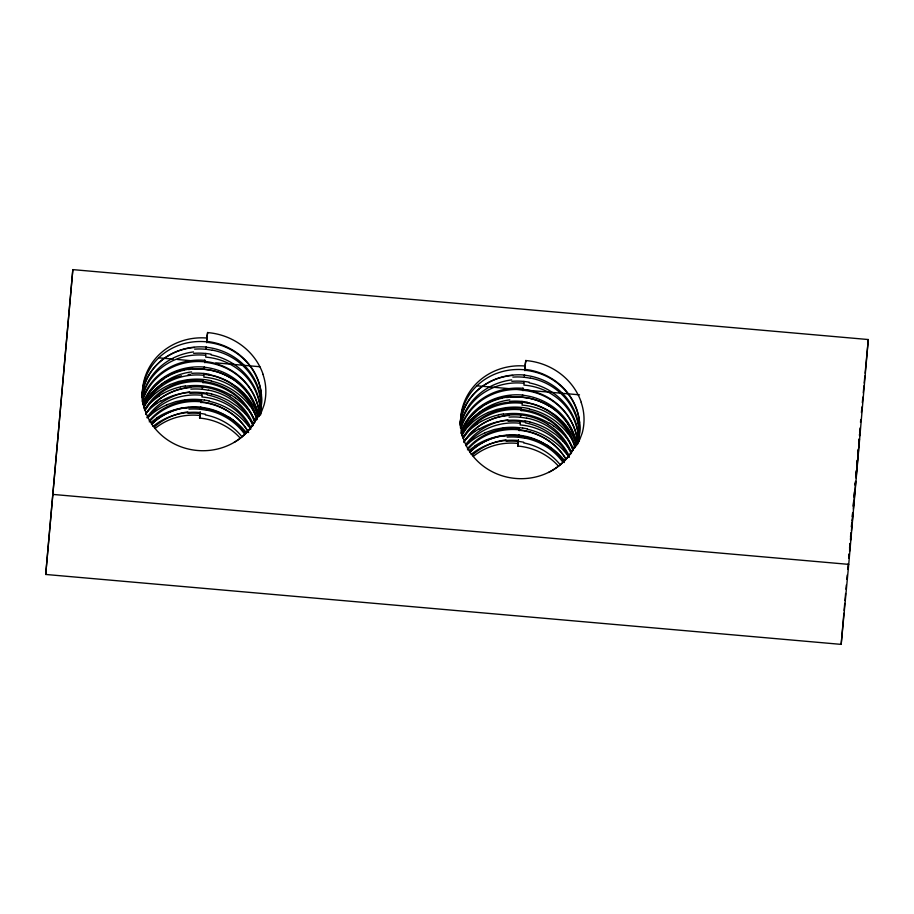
<?xml version="1.0" encoding="UTF-8"?>
<svg xmlns="http://www.w3.org/2000/svg" width="914" height="914" viewBox="0 0 914 914"><rect width="100%" height="100%" fill="white"/><g stroke="black" fill="none" stroke-linecap="round" stroke-linejoin="round"><path stroke-width="1.37" d="M849.163 554.832L849.026 556.843L849.3 554.227M859.72 435.75L859.983 432.345L859.628 435.692M849.586 549.657L850.111 543.384M859.446 439.086L858.657 448.42M850.443 539.511L850.945 533.73M851.54 526.761L851.757 524.305M858.566 449.494L856.087 478.079M45.7 574.46L72.834 269.619L868.3 339.54L848.729 564.372L841.166 644.381L45.7 574.46L72.834 269.619M199.583 418.075L200.2 412.123L199.583 418.075A59.89 56.417 5.4 0 1 240.336 438.24M206.861 337.826L206.644 340.042L207.638 332.445L206.998 336.638M517.77 446.043L518.387 440.091L517.77 446.043A59.89 56.417 5.4 0 1 558.523 466.209M524.979 366.377L524.83 367.999L525.824 360.413L525.116 365.2M841.166 644.381L843.873 613.271M844.113 610.438L844.73 603.366M844.982 600.544L845.599 593.472M845.964 589.233L846.33 584.983M846.832 579.327L847.198 575.089M847.689 569.433L848.181 563.778M848.672 558.123L849.037 553.884M849.54 548.217L849.906 543.979M850.523 536.906L850.888 532.668M851.38 527.012L851.757 522.774M852.248 517.118L852.613 512.868M853.23 505.796L853.596 501.558M854.087 495.902L854.464 491.663M855.07 484.591L855.321 481.758M855.938 474.697L856.304 470.447M856.921 463.387L857.172 460.553M857.778 453.481L858.155 449.242M858.646 443.587L859.011 439.348M859.628 432.276L859.994 428.026M860.497 422.371L860.737 419.549M852.431 516.57L852.659 513.885M853.265 506.916L853.687 502.163M854.099 497.353L854.521 492.543M855.161 485.345L855.367 482.969M851.871 525.813L852.077 523.494M851.848 526.11L851.414 530.943M854.087 500.861L854.921 491.458M855.013 490.304L855.812 481.301M855.995 475.931L856.418 471.144M856.829 466.506L857.423 459.879M857.869 454.841L858.28 450.248M851.197 533.376L850.568 540.437M852.271 521.391L853.059 512.56M853.356 509.087L853.984 502.037M858.657 446.089L859.343 438.651M850.283 543.556L849.563 551.428M199.778 416.064L200.029 413.402A60.061 56.497 14.4 0 1 205.524 414.271M200.406 409.403L200.657 406.741M201.034 402.731L200.977 400.046M207.409 394.277A60.061 56.497 14.4 0 0 201.914 393.443L201.983 396.105M202.291 389.398L202.542 386.736M202.931 382.738L202.908 380.041M209.306 374.272A60.061 56.497 14.4 0 0 203.799 373.449L203.879 376.1M204.188 369.405L204.439 366.743M204.816 362.732L204.839 360.047M211.191 354.266A60.061 56.497 14.4 0 0 205.696 353.444L205.764 356.094M206.073 349.399L206.324 346.737M206.713 342.727L206.964 340.065M517.964 444.033L518.215 441.371A60.061 56.497 14.4 0 1 523.711 442.239M518.592 437.372L518.844 434.71M519.221 430.7L519.163 428.003M525.596 422.234A60.061 56.497 14.4 0 0 520.1 421.411L520.169 424.073M509.064 417.115A60.061 56.462 14.3 0 1 520.489 417.287L520.729 414.705M521.117 410.706L521.094 408.01M521.997 401.372L522.065 404.068M510.96 397.11A60.061 56.474 14.3 0 1 522.385 397.282L522.625 394.711M523.002 390.701L523.025 388.016M523.882 381.367L523.951 384.063M512.845 377.116A60.061 56.462 14.3 0 1 524.27 377.288L524.51 374.706M524.899 370.696L525.15 368.034M861.399 412.534L861.936 406.913M862.325 402.708L862.862 397.087M863.262 392.883L863.924 385.857M864.187 383.057L864.85 376.031M865.112 373.232L868.3 339.54M143.681 406.49L148.308 400.309L154.649 394.048A64.883 60.233 11.3 0 1 170.05 384.566M461.867 434.447L466.494 428.278L472.835 422.017A64.883 60.233 11.3 0 1 488.236 412.534M145.989 399.966L148.502 396.493M464.175 427.935L466.688 424.462A63.249 58.576 10 0 1 479.37 412.625M147.611 417.744L151.016 414.636M465.797 445.712L469.202 442.593M207.147 338.066A59.89 56.417 5.4 0 0 143.441 383.137A59.89 56.417 5.4 0 0 184.971 448.134A59.89 56.417 5.4 0 0 257.428 416.761L260.204 413.996A32.55 30.665 5.4 0 0 261.724 411.209L264.055 404.982A58.153 54.783 5.4 0 0 262.946 374.34M525.333 366.034A59.89 56.417 5.4 0 0 461.627 411.106A59.89 56.417 5.4 0 0 503.157 476.103A59.89 56.417 5.4 0 0 575.614 444.73L578.391 441.965A32.55 30.665 5.4 0 0 579.91 439.177L582.241 432.95A58.153 54.783 5.4 0 0 581.133 402.309M161.15 384.611L164.863 382.223M156.728 403.497L160.658 400.972M479.336 412.58L483.049 410.192M474.914 431.454L478.845 428.94M164.166 378.442L167.833 376.225M159.173 395.796L163.138 393.408M156.797 417.801L160.773 415.402A66.242 61.684 12.4 0 1 178.287 408.844M482.352 406.41L486.019 404.194M477.359 423.765L481.324 421.377M474.983 445.769L478.959 443.37A66.242 61.684 12.4 0 1 496.473 436.812M170.015 384.497L178.698 381.424L187.816 379.607M166.851 404.788L175.796 401.623L185.176 399.761M488.202 412.465L496.885 409.392L506.002 407.575M485.037 432.756L493.983 429.591L503.363 427.729M184.022 370.09L188.341 369.267M180.629 386.771L185.291 385.891M178.264 408.764L182.926 407.884M502.209 398.047L506.527 397.236M498.816 414.739L503.477 413.859M496.451 436.732L501.112 435.852M159.025 357.865L173.226 359.122M177.487 359.488L190.272 360.619M215.841 362.858L259.873 366.731M477.211 385.834L579.487 394.825M53.263 494.451L848.729 564.372M529.377 408.684L524.739 407.815A65.111 61.044 14 0 0 506.025 407.655M522.625 427.969L527.389 428.86M211.191 380.715L206.564 379.847A65.111 61.044 14 0 0 187.838 379.698M204.439 400.001L209.203 400.892M526.772 402.56L531.263 403.52A63.5 59.97 14.5 0 1 548.229 410.455L555.849 415.493L562.59 421.605A63.626 60.667 12.4 0 1 572.964 436.309L576.46 444.535M525.024 420.863L529.766 421.88M208.586 374.591L213.076 375.551A63.5 59.97 14.5 0 1 230.042 382.486L237.663 387.525L244.404 393.637M206.838 392.894L211.58 393.911M549.257 405.827L552.97 408.272A61.786 58.747 13.5 0 1 565.675 420.44L568.314 423.936M549.554 423.113L553.541 425.753M547.086 445.084L551.062 447.711M231.071 377.859L234.784 380.315A61.786 58.747 13.5 0 1 247.488 392.472L250.128 395.968M231.368 395.145L235.355 397.784M228.9 417.115L232.876 419.743M562.761 440.925L555.678 434.493L547.68 429.112A66.928 63.203 14.5 0 0 529.743 421.971M244.575 412.957L237.491 406.524L229.494 401.143A66.928 63.203 14.5 0 0 211.557 394.003M570.05 442.604L567.274 438.8A66.505 63.237 13.5 0 0 553.496 425.81M251.864 414.636L249.088 410.832A66.505 63.237 13.5 0 0 235.309 397.841M568.062 433.51L570.69 437.315A65.328 62.438 11 0 1 575.009 445.438M567.046 454.304L569.056 457.228M249.876 405.542L252.504 409.346M248.859 426.335L250.208 428.278M258.274 416.567L254.823 408.318A63.626 60.667 12.4 0 0 244.358 393.683M152.981 426.404A63.866 60.164 5.4 0 1 200.075 412.511M207.627 332.582A63.42 59.753 5.4 0 1 263.083 374.294M257.245 416.693A60.061 56.782 -3.6 0 1 234.167 442.387M206.838 341.413A60.061 56.565 14.5 0 1 259.016 416.03M142.024 394.688A60.061 55.434 5.9 0 1 206.301 347.069M206.29 347.24A60.061 56.519 14.4 0 1 260.684 398.276A60.061 57.548 7.4 0 1 260.341 414.488M206.781 341.847A60.061 56.44 14.3 0 0 142.367 391.74L142.31 392.026A60.061 55.434 5.1 0 0 142.55 402.011M206.747 342.316A60.061 57.525 8.2 0 1 261.404 394.859M194.659 349.148A60.061 56.462 14.3 0 1 206.084 349.319A60.061 56.588 14.5 0 1 212.208 350.313M142.161 394.54A60.061 56.211 13.8 0 1 194.453 347.469M259.405 415.836A60.061 56.542 -3.6 0 0 260.421 411.723A60.061 57.559 4.5 0 0 261.198 394.871M142.161 397.487A60.061 56.428 -3.5 0 1 193.482 351.913M193.677 353.352A60.061 56.302 14 0 1 205.696 353.49M142.298 397.693A60.061 56.462 14.3 0 1 205.513 355.272M260.787 412.831A60.061 55.468 3.3 0 1 260.581 414.945M212.254 350.108A60.061 57.571 5.8 0 1 260.741 412.522M211.077 354.906A60.061 56.634 14.5 0 1 260.444 411.986M142.378 400.321A60.061 55.446 6.4 0 1 204.736 360.333M204.953 361.43A60.061 56.565 14.5 0 1 259.53 414.625M142.356 401.726A60.061 56.44 14.3 0 1 204.896 361.853M204.85 362.321A60.061 57.525 8.2 0 1 259.519 414.853M205.673 357.123A60.061 56.782 -3.6 0 1 260.284 410.82M143.132 402.96A60.061 55.434 5.9 0 1 204.405 367.074M204.393 367.245A60.061 56.519 14.4 0 1 258.582 416.875M143.727 406.65A60.061 56.428 -3.5 0 1 191.586 371.895M191.78 373.358A60.061 56.302 14 0 1 203.799 373.483M209.18 374.911A60.061 56.634 14.5 0 1 257.028 419.4M145.257 409.061A60.061 55.446 6.4 0 1 202.839 380.338M203.057 381.424A60.061 56.565 14.5 0 1 254.526 420.737M143.704 408.021A60.061 56.462 14.3 0 1 203.628 375.277M210.357 370.113A60.061 57.571 5.8 0 1 257.988 415.916M210.323 370.307A60.061 56.588 14.5 0 0 204.188 369.359A60.061 56.474 14.3 0 0 192.774 369.142M145.212 410.386A60.061 56.44 14.3 0 1 202.999 381.846M202.942 382.509A60.061 56.965 14.1 0 1 230.819 392.346M203.776 377.128A60.061 56.782 -3.6 0 1 256.72 419.777M146.114 413.357A60.061 55.434 5.9 0 1 202.52 387.079M202.531 386.93A60.061 56.519 14.4 0 1 229.677 396.345M229.837 396.585A60.061 57.034 13.8 0 1 253.304 424.61M146.811 417.687A60.061 56.428 -3.5 0 1 189.701 391.923M189.895 393.363A60.061 56.302 14 0 1 201.914 393.488M190.889 389.147A60.061 56.462 14.3 0 1 202.302 389.318A60.061 56.588 14.5 0 1 208.426 390.312M145.589 414.465A60.061 56.211 13.8 0 1 190.672 387.479M230.888 392.289A60.061 57.525 8.2 0 1 254.743 422.394M207.295 394.917A60.061 56.634 14.5 0 1 250.779 427.455M149.29 420.657A60.061 55.446 6.4 0 1 200.954 400.343M247.934 431.271A60.061 56.565 14.5 0 0 201.137 401.817A60.061 56.44 14.3 0 0 149.268 421.868M148.182 417.39A60.061 56.462 14.3 0 1 201.731 395.271M208.472 390.118A60.061 57.571 5.8 0 1 252.95 425.696M201.069 402.32A60.061 57.525 8.2 0 1 248.608 432.562M201.903 396.973A60.061 56.931 -3.3 0 1 250.824 429.1M152.021 423.833A60.061 55.434 5.9 0 1 200.623 407.073M200.612 407.244A60.061 56.519 14.4 0 1 245.5 433.682M154.557 426.792A60.061 56.428 -3.5 0 1 187.804 411.917M187.998 413.357A60.061 56.302 14 0 1 200.017 413.482M188.992 409.152A60.061 56.462 14.3 0 1 200.417 409.323A60.061 56.588 14.5 0 1 206.541 410.306M151.484 424.519A60.061 56.211 13.8 0 1 188.787 407.473M205.399 414.91A60.061 56.634 14.5 0 1 241.947 436.686M155.14 428.426A60.061 56.451 14.3 0 1 199.823 415.459M206.575 410.112A60.061 57.571 5.8 0 1 244.781 434.367M142.824 404.811A60.061 56.257 13.9 0 1 192.66 368.182M143.327 403.908A60.175 55.548 4.6 0 1 164.326 378.659M167.868 376.282A61.318 57.091 12.4 0 1 184.045 370.159M188.41 369.599A60.473 56.657 13.9 0 1 230.911 378.11M249.933 396.082A60.827 58.108 11.3 0 1 258.559 415.824M143.909 403.691A61.924 57.171 3.7 0 1 146.137 400.058M148.536 396.516A63.249 58.576 10 0 1 161.184 384.657M165.023 382.463A62.243 57.925 12.2 0 1 181.486 375.814M188.124 374.546A62.243 57.925 12.2 0 1 190.375 374.272M204.005 374.294A62.243 57.925 12.2 0 1 208.529 374.923M211.123 381.058A64.094 60.495 14.5 0 1 249.671 405.679M252.458 409.369A65.328 62.438 11 0 1 256.823 417.469M144.366 409.815A65.008 60.016 6.8 0 1 159.356 396.025M163.183 393.466A66.219 61.649 12.4 0 1 180.652 386.851M185.359 386.245A65.191 61.078 13.9 0 1 231.196 395.408M251.658 414.762A65.34 62.415 11.3 0 1 255.28 420.76M146.343 412.625A66.973 62.026 10 0 1 156.762 403.542M160.83 401.223A65.751 61.192 12.2 0 1 206.781 393.249M244.529 413.002A66.905 63.786 12.4 0 1 253.189 424.29M151.061 414.67A66.859 62.072 11.3 0 1 166.885 404.856M185.188 399.841A66.928 62.746 14 0 1 204.428 400.092M209.123 401.246A65.705 62.015 14.5 0 1 248.654 426.472M151.438 422.097A65.214 60.21 6.8 0 1 156.98 418.029M182.994 408.238A65.043 60.941 13.9 0 1 228.728 417.378M232.83 419.8A66.174 62.917 13.5 0 1 246.483 432.756M471.167 454.372A63.866 60.164 5.4 0 1 518.261 440.479M525.813 360.55A63.42 59.753 5.4 0 1 581.27 402.263M575.432 444.661A60.061 56.782 -3.6 0 1 548.571 472.458M525.024 369.382A60.061 56.565 14.5 0 1 577.202 443.998M460.05 423.993A60.061 55.434 5.9 0 1 524.487 375.037M524.465 375.208A60.061 56.519 14.4 0 1 578.87 426.244A60.061 57.548 7.4 0 1 578.642 441.793M524.967 369.816A60.061 56.44 14.3 0 0 460.553 419.709L460.496 419.994A60.061 55.434 5.1 0 0 460.519 427.992M524.933 370.284A60.061 57.525 8.2 0 1 579.59 422.816M524.27 377.322A60.061 56.588 14.5 0 1 530.394 378.27M460.165 423.89A60.061 56.211 13.8 0 1 512.64 375.437M577.591 443.804A60.061 56.542 -3.6 0 0 578.608 439.691A60.061 57.559 4.5 0 0 579.385 422.839M460.348 425.456A60.061 56.428 -3.5 0 1 511.669 379.881M511.863 381.321A60.061 56.302 14 0 1 523.882 381.446A60.061 56.497 14.4 0 1 529.377 382.235M460.485 425.661A60.061 56.462 14.3 0 1 523.699 383.24M530.44 378.076A60.061 57.571 5.8 0 1 578.928 440.491M529.263 382.875A60.061 56.634 14.5 0 1 578.608 442.068M460.565 428.289A60.061 55.446 6.4 0 1 522.922 388.301M523.128 389.387A60.061 56.565 14.5 0 1 577.705 442.593M461.136 427.741A60.061 56.44 14.3 0 1 523.082 389.821M523.037 390.289A60.061 57.525 8.2 0 1 577.705 442.822M523.859 385.091A60.061 56.782 -3.6 0 1 578.528 441.576M461.319 430.928A60.061 55.434 5.9 0 1 522.591 395.042M522.58 395.214A60.061 56.519 14.4 0 1 576.768 444.844M577.499 442.844A60.061 57.559 4.5 0 1 577.625 444.204M461.913 434.618A60.061 56.428 -3.5 0 1 509.772 399.864M509.966 401.326A60.061 56.302 14 0 1 521.985 401.452A60.061 56.497 14.4 0 1 527.492 402.24M527.367 402.88A60.061 56.634 14.5 0 1 575.214 447.369M463.444 437.029A60.061 55.446 6.4 0 1 521.026 408.307M521.243 409.392A60.061 56.565 14.5 0 1 572.712 448.705M461.89 435.989A60.061 56.462 14.3 0 1 521.814 403.234M528.543 398.081A60.061 57.571 5.8 0 1 576.551 445.941M522.374 397.327A60.061 56.588 14.5 0 1 528.509 398.276M463.398 438.354A60.061 56.44 14.3 0 1 521.186 409.815M521.129 410.477A60.061 56.965 14.1 0 1 549.006 420.314M521.963 405.096A60.061 56.782 -3.6 0 1 574.906 447.734M464.301 441.325A60.061 55.434 5.9 0 1 520.706 415.036M520.717 414.899A60.061 56.519 14.4 0 1 547.863 424.302M548.023 424.553A60.061 57.034 13.8 0 1 571.49 452.579M466.197 443.964A60.061 56.428 -3.5 0 1 507.887 419.88M508.081 421.331A60.061 56.302 14 0 1 520.1 421.457M520.489 417.321A60.061 56.588 14.5 0 1 526.613 418.281M463.775 442.433A60.061 56.211 13.8 0 1 508.858 415.436M549.074 420.257A60.061 57.525 8.2 0 1 572.929 450.362M525.481 422.885A60.061 56.634 14.5 0 1 568.965 455.423M467.477 448.625A60.061 55.446 6.4 0 1 519.141 428.312M519.323 429.786A60.061 56.565 14.5 0 1 566.109 459.239M466.369 445.358A60.061 56.462 14.3 0 1 519.917 423.239M526.658 418.075A60.061 57.571 5.8 0 1 571.136 453.664M461.01 432.779A60.061 56.257 13.9 0 1 510.846 396.15M467.454 449.837A60.061 56.44 14.3 0 1 519.301 429.82M519.255 430.288A60.061 57.525 8.2 0 1 565.686 458.668M520.089 424.941A60.061 56.931 -3.3 0 1 569.011 457.069M470.207 451.79A60.061 55.434 5.9 0 1 518.809 435.041M518.798 435.213A60.061 56.519 14.4 0 1 564.292 462.541M472.744 454.761A60.061 56.428 -3.5 0 1 505.99 439.885M506.185 441.325A60.061 56.302 14 0 1 518.204 441.451M507.179 437.121A60.061 56.462 14.3 0 1 518.604 437.292A60.061 56.588 14.5 0 1 524.727 438.274M469.67 452.487A60.061 56.211 13.8 0 1 506.973 435.441M523.585 442.879A60.061 56.634 14.5 0 1 560.133 464.655M473.326 456.394A60.061 56.451 14.3 0 1 518.01 443.427M524.762 438.08A60.061 57.571 5.8 0 1 562.967 462.335M461.513 431.876A60.175 55.548 4.6 0 1 482.512 406.616M486.054 404.251A61.318 57.091 12.4 0 1 502.232 398.127M506.596 397.567A60.473 56.657 13.9 0 1 549.097 406.079M568.12 424.05A60.827 58.108 11.3 0 1 576.745 443.793M461.079 433.522A61.924 57.171 3.7 0 1 464.323 428.026M483.209 410.432A62.243 57.925 12.2 0 1 526.715 402.891M529.309 409.026A64.094 60.495 14.5 0 1 567.857 433.647M462.553 437.783A65.008 60.016 6.8 0 1 477.542 423.993M481.37 421.434A66.219 61.649 12.4 0 1 498.838 414.819M503.545 414.213A65.191 61.078 13.9 0 1 549.383 423.376M569.845 442.73A65.34 62.415 11.3 0 1 573.466 448.728M464.529 440.594A66.973 62.026 10 0 1 474.949 431.511M479.016 429.192A65.751 61.192 12.2 0 1 524.967 421.205M562.716 440.971A66.905 63.786 12.4 0 1 571.376 452.259M469.248 442.639A66.859 62.072 11.3 0 1 485.071 432.825M503.374 427.809A66.928 62.746 14 0 1 522.614 428.06M527.309 429.214A65.705 62.015 14.5 0 1 566.84 454.441M469.625 450.065A65.214 60.21 6.8 0 1 475.166 445.998M501.18 436.207A65.043 60.941 13.9 0 1 546.915 445.347M551.016 447.769A66.174 62.917 13.5 0 1 564.669 460.725M852.248 520.957A60.061 1.222 -87.7 0 1 852.316 518.672M859.366 434.676A60.061 2.971 -83.6 0 1 859.389 435.19"/></g></svg>
